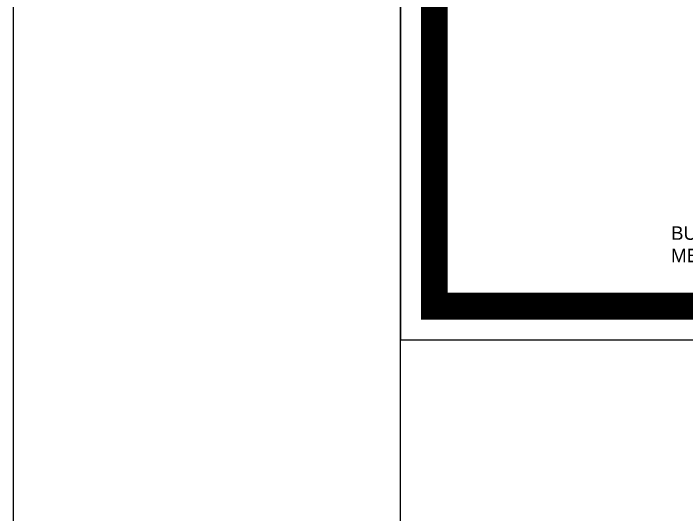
# Model space of a CAD drawing. Header units: millimetres. Extents: x -29311 to -3405, y 28913 to 42880.
# Drawn here: x -20559 to -19560, y 33570 to 34313 of the extents above; entities that cross this region are included whole.
import ezdxf

# ---------------------------------------------------------------- set-up
doc = ezdxf.new("R2010")
doc.units = ezdxf.units.MM
doc.layers.add('TES_SU', color=150, linetype='Continuous', lineweight=25)
doc.layers.add('Yazılar', color=253, linetype='Continuous')
doc.styles.get("Standard").update_dxf_attribs({"font": 'arial.ttf'})

# ---------------------------------------------------------------- blocks, each defined once
blk = doc.blocks.new('ANTET')
at = {"color": 251, "const_width": 20, "elevation": 0}
blk.add_lwpolyline([(-18595.04, -50619.36), (-18595.04, -52600.11), (-14668.24, -52600.11), (-14668.24, -50619.36)], close=True, dxfattribs=at)
at = {"layer": 'Yazılar', "elevation": 0}
blk.add_lwpolyline([(-18620.04, -50594.36), (-18620.04, -52625.11), (-14643.24, -52625.11), (-14643.24, -50594.36)], close=True, dxfattribs=at)
at = {"layer": 'Yazılar', "insert": (-18419.53, -52540.96, 0), "char_height": 10, "width": 1677.6011, "attachment_point": 1}
blk.add_mtext('{\\fArial|b0|i0|c162|p34;BU ÇİZİM , 5846 SAYILI FİKİR SANAT ESERLERİ YASASI KAPSAMINDADIR.MELİKE BATTAL TASARIM OFİSİ MALI OLUP , HER HAKKI SAKLIDIR.\\PMELİKE BATTAL TASARIM OFİSİ İZNİ OLMADAN ÇOĞALTILAMAZ,KOPYA EDİLEMEZ,ÖDÜNÇ VERİLEMEZ VE KULLANILAMAZ.}', dxfattribs=at)

msp = doc.modelspace()

# ---------------------------------------------------------------- linework, layer by layer
at = {"layer": 'TES_SU'}
for points in [[(-20558.84, 42879.74), (-3405.49, 42879.74), (-3405.49, 28913.48), (-20558.84, 28913.48)], [(-19984.54, 42302.15), (-3727.34, 42302.15), (-3727.34, 29417.64), (-19984.54, 29417.64)]]:
    msp.add_lwpolyline(points, close=True, dxfattribs=at)

# ---------------------------------------------------------------- block references
at = {"xscale": 2, "yscale": 2, "zscale": 2}
msp.add_blockref('ANTET', (17255.54, 139079.37, 0), dxfattribs=at)

doc.saveas('drawing.dxf')
